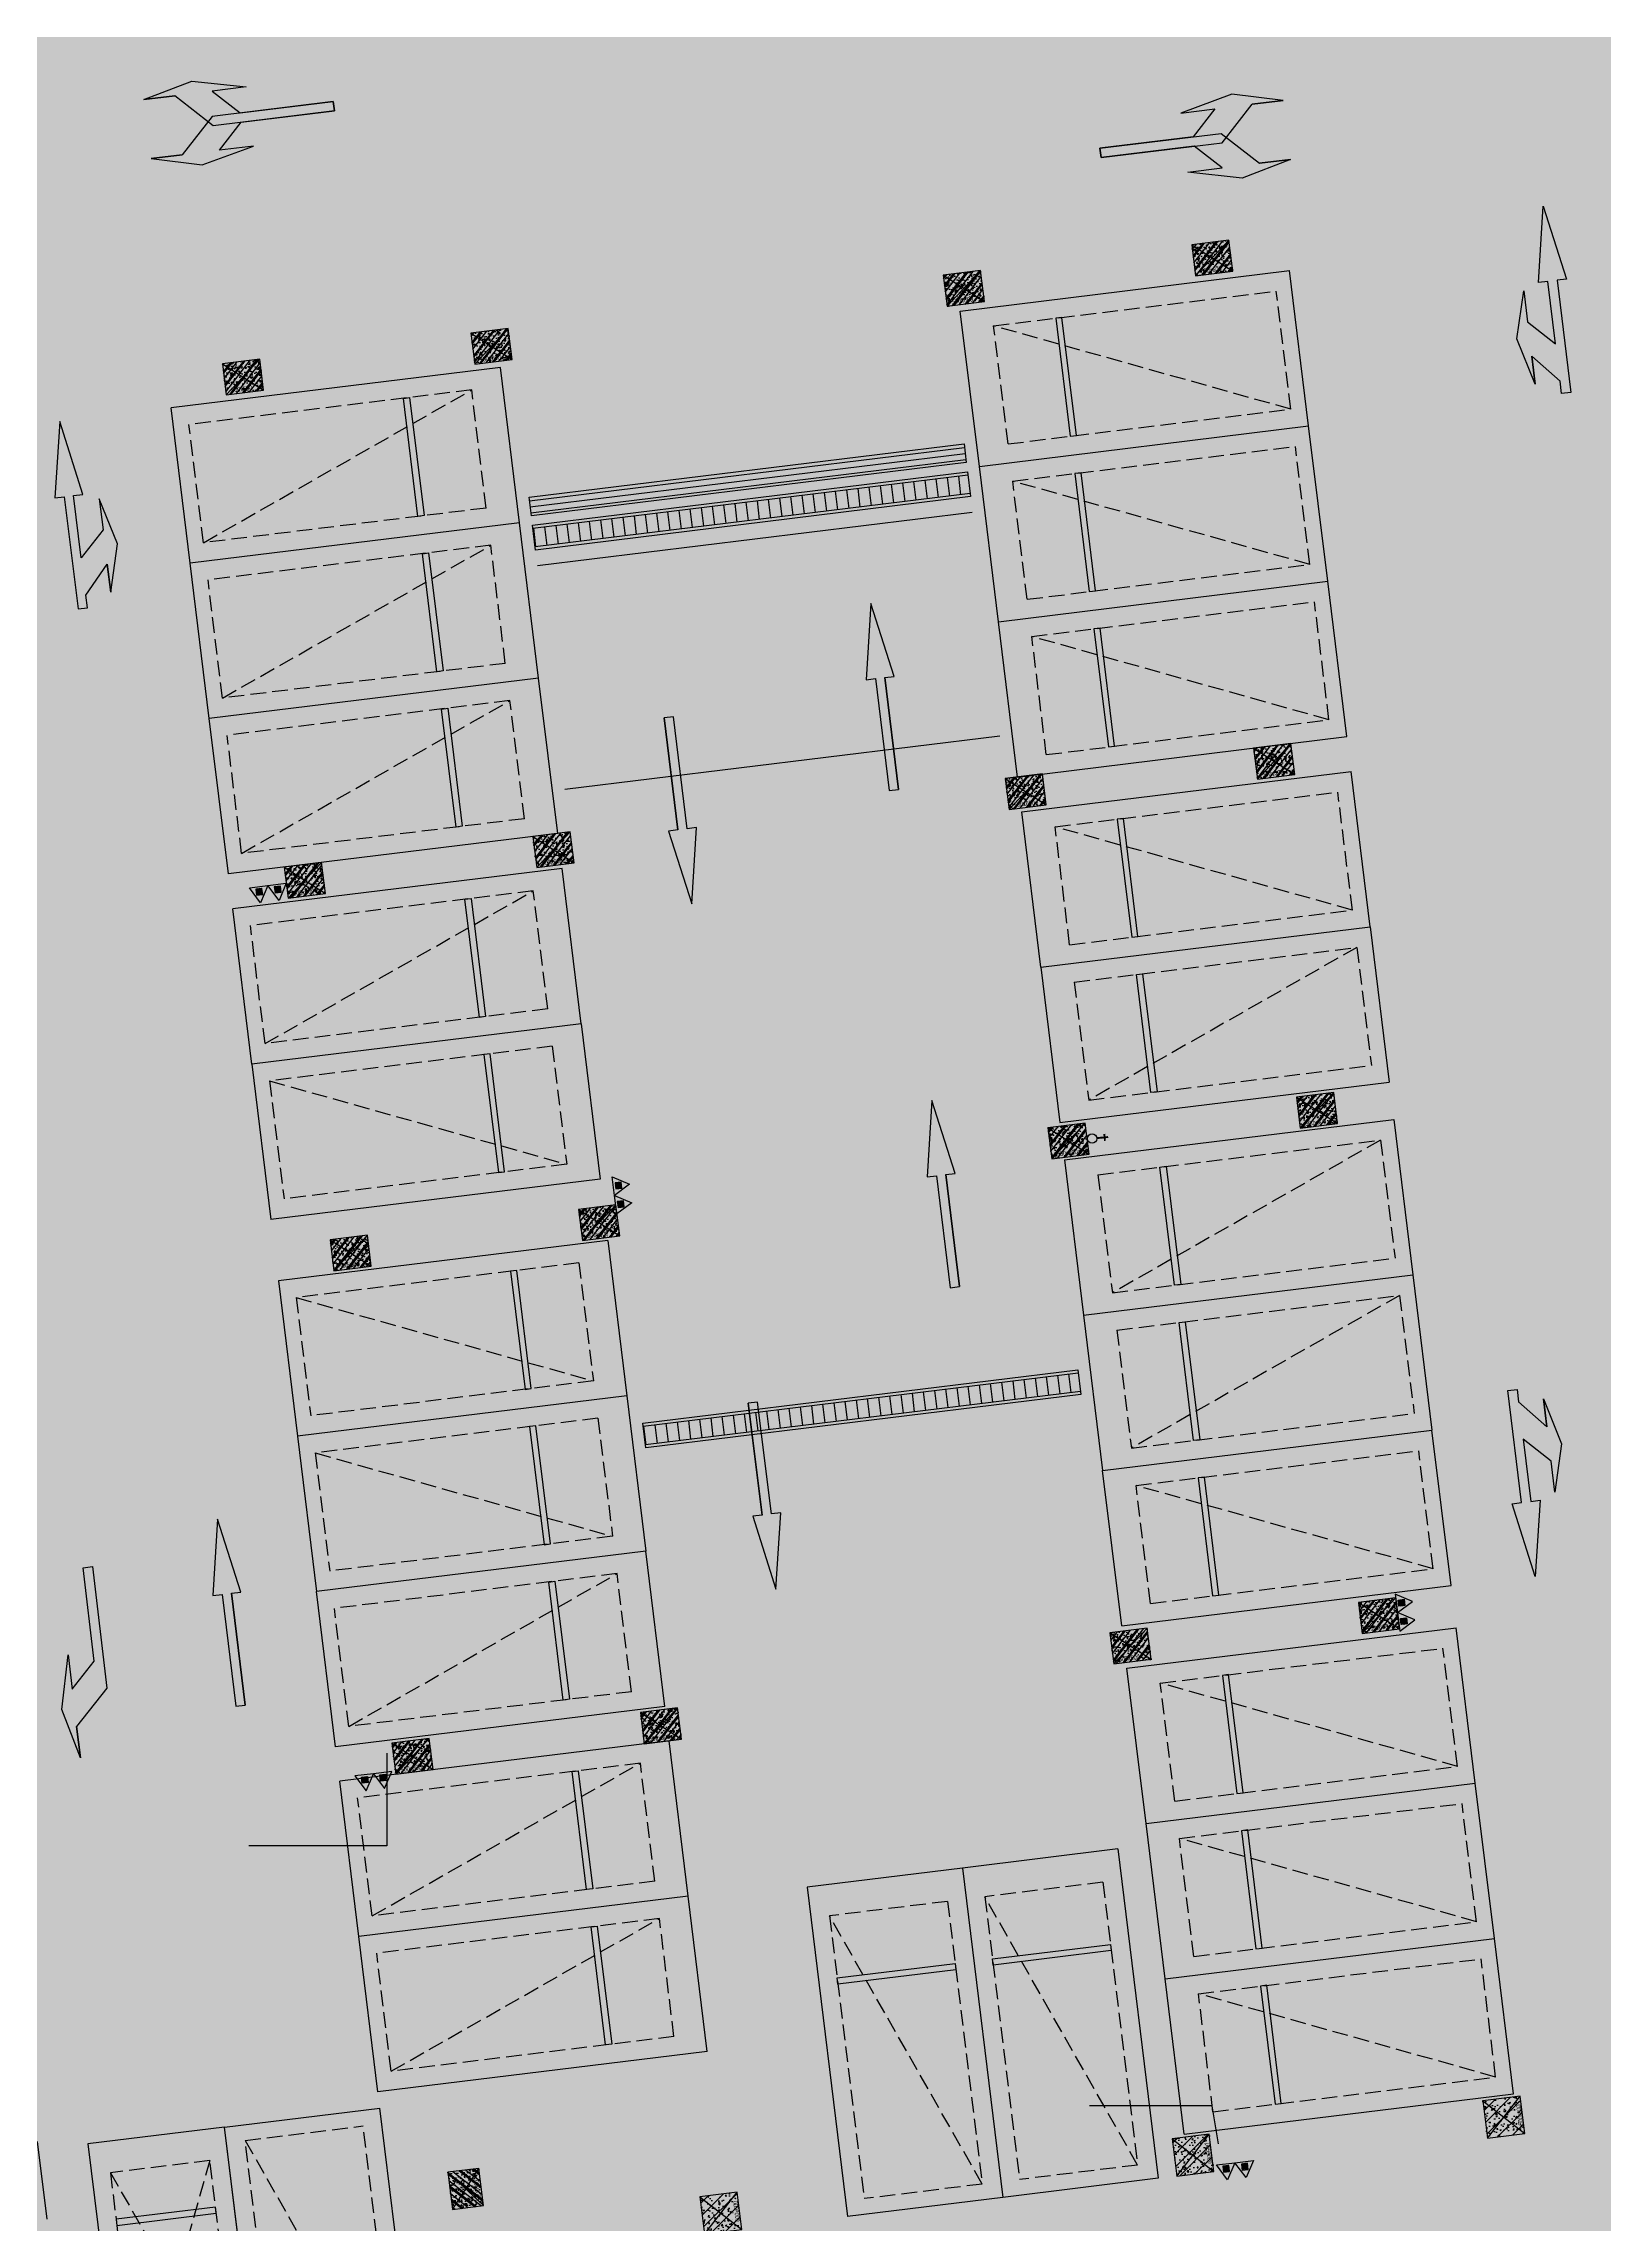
# Model space of a CAD drawing. Extents: x -1338203 to 1886333, y -530034 to 1031844.
# Drawn here: x 806210 to 831142, y 12262 to 47098 of the extents above; entities that cross this region are included whole.
import ezdxf
from ezdxf.enums import TextEntityAlignment as Align

# ---------------------------------------------------------------- set-up
doc = ezdxf.new("R2010")
doc.units = 0
doc.header["$LTSCALE"] = 1000
doc.header["$MEASUREMENT"] = 0
for name, pattern in [('$2$DASH', [0.35, 0.25, -0.1]), ('A-001-平面B2$0$__DASH', [0.35, 0.25, -0.1]), ('DASH', [0.35, 0.25, -0.1])]:
    doc.linetypes.add(name, pattern=pattern)
for name, color, linetype in [('$0$DIM_SYMB', 3, 'Continuous'), ('0P-EQUIP-CW', 7, 'Continuous'), ('0P-PIPE-RW', 122, 'Continuous'), ('A-001-平面参照B1$0$A-001-平面参照B1$0$0A-DETL-HATH', 8, 'Continuous'), ('A-001-平面参照B1$0$A-001-平面参照B1$0$0A-P-FLOR-P&D', 190, 'Continuous'), ('A-001-平面参照B1$0$A-001-平面参照B1$0$0A-SC-CLNG', 134, 'Continuous'), ('A-001-平面参照B1$0$AUDIT_D_220531184525-2', 40, 'Continuous'), ('A-001-车位参照B1$0$A-001-车位参照B1$0$0A-P-PKNG-CAR(B)', 21, 'Continuous'), ('p-a-regular', 5, 'Continuous'), ('S001南区墙柱$0$0S-CW-HATCH', 251, 'Continuous'), ('S001南区墙柱$0$0S-CW-HATCH-UP', 251, 'Continuous'), ('S001南区墙柱$0$S001-墙柱B1_1$0$0S-CC-LINE', 52, 'Continuous'), ('S001南区墙柱$0$S001-墙柱B1_1$0$0S-CW-HATCH-UP', 251, 'Continuous'), ('中心线', 42, 'Continuous'), ('地面指向箭头', 7, 'Continuous'), ('坡道线', 7, 'Continuous'), ('负一层消火栓$0$负一层消火栓$0$0P-DIM-FH', 3, 'Continuous'), ('负一层消火栓$0$负一层消火栓$0$0P-EQUIP-FH', 7, 'Continuous')]:
    doc.layers.add(name, color=color, linetype=linetype)
doc.layers.add('AAD-A-PROOF', color=30, linetype='Continuous', plot=False)
doc.layers.add('S001南区墙柱$0$S001-墙柱B1_1$0$0S-A-TIPS', color=10, linetype='Continuous', plot=False)
doc.layers.add('p-a-mini', color=7, linetype='Continuous', true_color=0x0050ff)
doc.layers.add('p-a-regular-narrow', color=7, linetype='Continuous', true_color=0x9600ff)
doc.layers.add('p-h-walkable', color=7, linetype='Continuous', lineweight=70, true_color=0xf0f0f0)
doc.styles.add('S001南区墙柱$0$S001-墙柱B1_1$0$AAD-S', font='aad-s.shx', dxfattribs={"width": 0.7, "bigfont": 'aad-hztxt.shx'})

# ---------------------------------------------------------------- blocks, each defined once
blk = doc.blocks.new('A-001-平面参照B1')
at = {"layer": 'A-001-平面参照B1$0$A-001-平面参照B1$0$0A-DETL-HATH'}
h = blk.add_hatch(dxfattribs=at)
h.set_pattern_fill('玻璃', color=256, scale=150, angle=97.0005)
h.set_pattern_definition([(97.000496, (-766629.19, -306204.26), (-178.658117, -21.93803), [])])
h.paths.add_polyline_path([(47660, -267534), (54608, -266681), (54644, -266979), (47697, -267832)])
h = blk.add_hatch(dxfattribs=at)
h.set_pattern_fill('玻璃', color=256, scale=150, angle=97.0005)
h.set_pattern_definition([(97.000496, (-764868.05, -320546.52), (-178.658117, -21.93803), [])])
h.paths.add_polyline_path([(49421, -281876), (56369, -281023), (56406, -281321), (49458, -282174)])
at = {"layer": 'A-001-平面参照B1$0$A-001-平面参照B1$0$0A-SC-CLNG', "ltscale": 0.002}
h = blk.add_hatch(dxfattribs=at)
h.set_pattern_fill('LINE', color=256, scale=100, angle=7.0005)
h.set_pattern_definition([(7.000496, (-766438.34, -306281.56), (-11.608873, 94.53992), [])])
h.paths.add_polyline_path([(54583, -266482), (47636, -267336), (47599, -267038), (54547, -266185)])
at = {"layer": 'A-001-平面参照B1$0$A-001-平面参照B1$0$0A-P-FLOR-P&D'}
for points in [[(47654, -267484), (54602, -266631), (54650, -267028), (47703, -267882)], [(47660, -267534), (54608, -266681), (54644, -266979), (47697, -267832)], [(49415, -281827), (56363, -280974), (56412, -281371), (49464, -282224)], [(49421, -281876), (56369, -281023), (56406, -281321), (49458, -282174)]]:
    blk.add_lwpolyline(points, close=True, dxfattribs=at)
at = {"layer": 'A-001-平面参照B1$0$A-001-平面参照B1$0$0A-SC-CLNG', "ltscale": 0.002}
blk.add_lwpolyline([(54583, -266482), (47636, -267336), (47599, -267038), (54547, -266185)], close=True, dxfattribs=at)
at = {"layer": 'A-001-平面参照B1$0$AUDIT_D_220531184525-2'}
for points in [[(47732, -268129), (54680, -267275)], [(48171, -271702), (55119, -270849)]]:
    blk.add_lwpolyline(points, dxfattribs=at)
blk = doc.blocks.new('负一层消火栓$0$负一层消火栓$0$$TwtSys$00000546')
h = blk.add_hatch()
h.set_pattern_fill('ANSI31', color=256, scale=200, style=0)
h.set_pattern_definition([(45, (-38543.802, -6670.83), (-17.67767, 17.67767), [])])
h.paths.add_polyline_path([(-65, 174), (65, 174), (65, 44), (-65, 44)])
for points in [[(0, 344), (-198, 0), (198, 0)], [(-65, 174), (65, 174), (65, 44), (-65, 44)]]:
    blk.add_lwpolyline(points, close=True)
blk = doc.blocks.new('负一层消火栓')
at = {"layer": '负一层消火栓$0$负一层消火栓$0$0P-DIM-FH'}
for p, q in [((45326, -287101, 1600), (45326, -288579, 1600)), ((45326, -288579, 1600), (43123, -288579, 1600)), ((58512, -292735, 800), (56550, -292735, 800)), ((58612, -293338, 800), (58512, -292735, 800))]:
    blk.add_line(p, q, dxfattribs=at)
at = {"layer": '负一层消火栓$0$负一层消火栓$0$0P-EQUIP-FH'}
for p, xscale, yscale, zscale, rotation in [((43279, -273260, 800), -0.7499999999999999, 0.7499999999999999, 0.75, 187.1664172735939), ((43574, -273223, 800), -0.7499999999999999, 0.7499999999999999, 0.75, 187.1664172735939), ((48946, -278043, 800), -0.7499999999999999, 0.75, 0.75, 276.8833159739643), ((48982, -278339, 800), -0.7499999999999999, 0.75, 0.75, 276.8833159739643), ((61454, -284707, 800), 0.7499999999999999, 0.7499999999999999, 0.7499999999999999, 277.166417273614), ((61491, -285002, 800), 0.7499999999999999, 0.7499999999999999, 0.7499999999999999, 277.166417273614), ((44965, -287445, 1600), 0.7500000000000006, 0.7500000000000006, 0.7500000000000006, 186.6699744103359), ((45261, -287410, 1600), 0.7500000000000006, 0.7500000000000006, 0.7500000000000006, 186.6699744103359), ((58726, -293660, 8340), -0.7499999999999993, 0.7499999999999994, 0.75, 186.8393828504569), ((59022, -293624, 8340), -0.7499999999999993, 0.7499999999999994, 0.75, 186.8393828504569)]:
    blk.add_blockref('负一层消火栓$0$负一层消火栓$0$$TwtSys$00000546', p, dxfattribs=dict(at, xscale=xscale, yscale=yscale, zscale=zscale, rotation=rotation))
blk = doc.blocks.new('剖面位置')
at = {"layer": '$0$DIM_SYMB', "linetype": '$2$DASH', "ltscale": 5}
blk.add_lwpolyline([(29891, -167801), (29891, -222090), (30997, -222090), (42410, -315041)], dxfattribs=at)
blk.add_lwpolyline([(29891, -167801), (29891, -222090), (30997, -222090), (42410, -315041)], dxfattribs=at)
blk = doc.blocks.new('$TwtSys$00000320')
at = {"const_width": 20}
for points in [[(0, 0), (0, -121)], [(-37, -83), (37, -83)]]:
    blk.add_lwpolyline(points, dxfattribs=at)
blk = doc.blocks.new('A$Cee0fc4ce')
at = {"layer": '0P-PIPE-RW', "linetype": 'Continuous'}
blk.add_circle((56594, -277282), 75, dxfattribs=at)
at = {"layer": '0P-EQUIP-CW', "xscale": 1.5, "yscale": -1.5, "zscale": 1.5, "rotation": 275.5382979894451}
blk.add_blockref('$TwtSys$00000320', (56669, -277275), dxfattribs=at)
blk = doc.blocks.new('左转或右转')
at = {"layer": '地面指向箭头'}
blk.add_hatch(color=251, dxfattribs=at).paths.add_polyline_path([(3221046, 2451667), (3221247, 2450864), (3221247, 2451366), (3221799, 2451918), (3221799, 2453874), (3221648, 2453874), (3221648, 2452369), (3221247, 2451968), (3221247, 2452519)])
at = {"layer": '地面指向箭头', "color": 251}
blk.add_lwpolyline([(3221247, 2450864), (3221046, 2451667), (3221247, 2452519), (3221247, 2451968), (3221648, 2452369), (3221648, 2453874), (3221799, 2453874), (3221799, 2451918), (3221247, 2451366), (3221247, 2450864), (3221247, 2451366)], dxfattribs=at)
blk = doc.blocks.new('直行右转或左转')
at = {"layer": '地面指向箭头'}
blk.add_hatch(color=251, dxfattribs=at).paths.add_polyline_path([(3219528, 2452519), (3218327, 2452294), (3218327, 2452444), (3217325, 2452444), (3217726, 2452044), (3218227, 2452044), (3217476, 2451843), (3216725, 2452044), (3217175, 2452044), (3216725, 2452444), (3216524, 2452444), (3216524, 2452594), (3218327, 2452594), (3218327, 2452745)])
at = {"layer": '地面指向箭头', "color": 251}
blk.add_lwpolyline([(3216725, 2452044), (3217175, 2452044), (3216725, 2452044), (3217476, 2451843), (3218227, 2452044), (3217726, 2452044), (3217325, 2452444), (3218327, 2452444), (3218327, 2452294), (3219528, 2452519), (3218327, 2452745), (3218327, 2452594), (3216524, 2452594), (3216524, 2452444), (3216725, 2452444), (3217175, 2452044)], dxfattribs=at)
blk = doc.blocks.new('左转加右转')
at = {"layer": '地面指向箭头'}
for points in [[(3220885, 2465747), (3221085, 2466547), (3221085, 2466047), (3221635, 2465497), (3221635, 2463547), (3221485, 2463547), (3221485, 2465047), (3221085, 2465447), (3221085, 2464897)], [(3222235, 2465747), (3222035, 2466547), (3222035, 2466047), (3221485, 2465497), (3221485, 2463547), (3221635, 2463547), (3221635, 2465047), (3222035, 2465447), (3222035, 2464897)]]:
    blk.add_hatch(color=251, dxfattribs=at).paths.add_polyline_path(points)
at = {"layer": '地面指向箭头', "color": 251}
for points in [[(3221085, 2466547), (3220885, 2465747), (3221085, 2464897), (3221085, 2465447), (3221485, 2465047), (3221485, 2463547), (3221635, 2463547), (3221635, 2465497), (3221085, 2466047), (3221085, 2466547), (3221085, 2466047)], [(3222035, 2466547), (3222235, 2465747), (3222035, 2464897), (3222035, 2465447), (3221635, 2465047), (3221635, 2463547), (3221485, 2463547), (3221485, 2465497), (3222035, 2466047), (3222035, 2466547), (3222035, 2466047)]]:
    blk.add_lwpolyline(points, dxfattribs=at)
blk = doc.blocks.new('直行')
at = {"layer": '地面指向箭头'}
blk.add_hatch(color=251, dxfattribs=at).paths.add_polyline_path([(-29241, 4059962), (-29466, 4058762), (-29316, 4058762), (-29316, 4056961), (-29166, 4056961), (-29166, 4058762), (-29016, 4058762)])
at = {"layer": '地面指向箭头', "color": 251}
blk.add_lwpolyline([(-29316, 4058762), (-29316, 4056961), (-29316, 4058762), (-29316, 4058762), (-29466, 4058762), (-29241, 4059962), (-29016, 4058762), (-29166, 4058762), (-29166, 4056961), (-29316, 4056961), (-29316, 4056961)], dxfattribs=at)
blk = doc.blocks.new('A$C9cb663f1')
at = {"layer": '中心线', "color": 251, "const_width": 150}
for points in [[(411466, -315159), (413451, -314915)], [(407496, -315646), (409481, -315402)], [(403134, -316195), (405119, -315952)], [(398641, -316735), (400626, -316491)], [(394671, -317223), (396656, -316979)], [(416381, -319462), (416138, -317477)], [(416869, -323432), (416625, -321447)], [(393542, -326298), (393298, -324313)], [(417356, -327402), (417113, -325417)], [(394029, -330268), (393785, -328283)], [(417844, -331372), (417600, -329387)], [(394517, -334238), (394273, -332253)], [(418331, -335342), (418088, -333357)], [(395004, -338209), (394760, -336223)], [(395492, -342179), (395248, -340194)]]:
    blk.add_lwpolyline(points, dxfattribs=at)
at = {"layer": '坡道线', "color": 251, "const_width": 150}
for points in [[(403911, -314318), (404127, -316074)], [(404128, -316073), (404367, -318024)], [(404607, -319979), (407161, -340775)], [(408296, -321910), (410561, -340357)], [(405041, -323511), (406657, -322615), (408445, -323123)], [(401496, -322745), (403761, -341192)], [(405102, -324007), (406718, -323111), (408506, -323619)], [(401645, -323958), (403429, -324436), (405041, -323511)], [(405163, -324503), (406779, -323607), (408567, -324115)], [(401706, -324454), (403490, -324932), (405102, -324007)], [(401767, -324950), (403551, -325429), (405163, -324503)], [(405529, -327481), (407144, -326585), (408932, -327093)], [(405590, -327977), (407205, -327081), (408993, -327589)], [(402132, -327928), (403917, -328406), (405529, -327481)], [(405650, -328473), (407266, -327578), (409054, -328085)], [(402193, -328424), (403977, -328902), (405590, -327977)], [(402254, -328920), (404038, -329399), (405650, -328473)], [(406016, -331451), (407632, -330555), (409420, -331063)], [(406077, -331947), (407693, -331051), (409481, -331559)], [(402620, -331898), (404404, -332376), (406016, -331451)], [(406138, -332444), (407754, -331548), (409542, -332056)], [(402681, -332394), (404465, -332873), (406077, -331947)], [(402742, -332891), (404526, -333369), (406138, -332444)], [(406873, -338426), (408488, -337531), (410276, -338038)], [(406934, -338923), (408549, -338027), (410337, -338535)], [(403476, -338873), (405261, -339352), (406873, -338426)], [(406994, -339419), (408610, -338523), (410398, -339031)], [(403537, -339370), (405322, -339848), (406934, -338923)], [(403598, -339866), (405382, -340344), (406994, -339419)]]:
    blk.add_lwpolyline(points, dxfattribs=at)
at = {"layer": '地面指向箭头', "color": 251, "linetype": 'Continuous'}
for name, p, xscale, rotation in [('左转加右转', (2449807, 3182682), -1, 97.0158353358874), ('左转加右转', (-1641162, -3814755), -0.999999999999998, 277.0158353358875), ('直行右转或左转', (-1623944, -3811920), -0.9999999999999969, 277.0067587872553), ('直行右转或左转', (2458857, 3155506), -1, 97.00675878725528)]:
    blk.add_blockref(name, p, dxfattribs=dict(at, xscale=xscale, rotation=rotation))
for name, p, rotation in [('直行右转或左转', (3220503, -3217266), 97.00160174162184), ('左转或右转', (-2514231, -3157091), 6.800267353215744)]:
    blk.add_blockref(name, p, dxfattribs=dict(at, rotation=rotation))
at = {"layer": '地面指向箭头', "color": 251, "xscale": -1}
for p, rotation in [((872539, -4356871), 6.999982029857957), ((-61844, 3704858), 186.999982029879), ((873514, -4364812), 6.999982029857957), ((-60500, 3693912), 186.999982029879), ((862104, -4371498), 6.999982029857957)]:
    blk.add_blockref('直行', p, dxfattribs=dict(at, rotation=rotation))
blk = doc.blocks.new('A-001-车位参照B1$0$A-001-车位参照B1$0$A-001-车位参照B1$0$A$C43AE5A3B')
at = {"color": 241}
blk.add_lwpolyline([(2500, 0), (2500, 4300), (300, 4300), (300, 0)], close=True, dxfattribs=at)
at = {"color": 241, "linetype": 'DASH'}
for points in [[(2200, 0), (2200, 3800), (600, 3800), (600, 0), (2200, 0)], [(600, 3800), (2200, 0)], [(2200, 3800), (600, 0)]]:
    blk.add_lwpolyline(points, dxfattribs=at)
at = {"color": 241}
blk.add_lwpolyline([(2200, 3050), (600, 3050), (600, 2950), (2200, 2950), (2200, 3050)], dxfattribs=at)
at = {"layer": 'p-a-mini', "ltscale": 0.002, "const_width": 1000}
blk.add_lwpolyline([(1400, 0), (1400, 3800)], dxfattribs=at)
blk = doc.blocks.new('S001南区墙柱$0$AAD_BLOCK_20230215093950878')
at = {"layer": 'S001南区墙柱$0$0S-CW-HATCH'}
h = blk.add_hatch(color=256, dxfattribs=at)
h.dxf.hatch_style = 1
h.paths.add_polyline_path([(-300, -250), (300, -250), (300, 250), (-300, 250)])
at = {"layer": 'S001南区墙柱$0$0S-CW-HATCH-UP'}
h = blk.add_hatch(dxfattribs=at)
h.set_pattern_fill('钢筋混凝土', color=256, scale=30, pattern_type=2)
h.set_pattern_definition([(45, (-42203.53, -84001.15), (-106.06602, 106.06602), []), (50, (-42203.53, -84001.15), (215.17805, -18.82564), [22.5, -247.5]), (355, (-42203.53, -84001.15), (-41.6254, 225.65764), [18, -198]), (100.4514, (-42185.6, -84002.72), (173.5528, 206.83186), [19.12206, -210.34263]), (46.1842, (-42203.53, -83941.15), (320.1723, -49.6557), [33.75, -371.25]), (96.6356, (-42176.85, -83945.3), (280.3988, 292.2354), [28.6831, -315.5139]), (351.1842, (-42203.53, -83941.15), (280.3986, 292.2356), [27, -297]), (21, (-42173.53, -83956.15), (179.0721, -120.78567), [22.5, -247.5]), (326, (-42173.53, -83956.15), (72.9946, 217.545), [18, -198]), (71.4514, (-42158.6, -83966.21), (252.0668, 96.75915), [19.12206, -210.34263]), (37.5, (-42203.53, -84001.15), (3.647957, 99.868156), [1.5, -195.6, 1.5, -201, 1.5, -198.75]), (7.5, (-42203.53, -84001.15), (78.92086, 118.32351), [1.5, -114.6, 1.5, -191.1, 1.5, -75.75]), (327.5, (-42270.43, -84001.15), (160.14673, -6.76646), [1.5, -75, 1.5, -234, 1.5, -310.5]), (317.5, (-42300.43, -84001.15), (174.95585, 30.0315), [1.5, -97.5, 1.5, -155.4, 1.5, -220.5])])
h.paths.add_polyline_path([(-300, -250), (300, -250), (300, 250), (-300, 250)])
at = {"layer": 'S001南区墙柱$0$S001-墙柱B1_1$0$0S-CW-HATCH-UP', "transparency": 33554661}
h = blk.add_hatch(dxfattribs=at)
h.set_pattern_fill('钢筋混凝土', color=0, scale=30)
h.set_pattern_definition([(45, (48108.52, -15514.205), (-53.03301, 53.03301), []), (50, (48108.52, -15514.2), (215.17805, -18.82564), [22.5, -247.5]), (355, (48108.52, -15514.2), (-41.6254, 225.6576), [18, -198]), (100.4514, (48126.45, -15515.77), (173.5528, 206.8319), [19.1221, -210.3426]), (46.1842, (48108.52, -15454.2), (320.1723, -49.6557), [33.75, -371.25]), (96.6356, (48135.2, -15458.34), (280.3988, 292.2354), [28.683, -315.514]), (351.1842, (48108.52, -15454.2), (280.3986, 292.2356), [27, -297]), (21, (48138.52, -15469.2), (179.0721, -120.78567), [22.5, -247.5]), (326, (48138.52, -15469.2), (72.9946, 217.545), [18, -198]), (71.4514, (48153.44, -15479.27), (252.0668, 96.75915), [19.1221, -210.3426]), (37.5, (48108.52, -15514.205), (3.64796, 99.86816), [0, -195.6, 0, -201, 0, -198.75]), (7.5, (48108.52, -15514.2), (78.92086, 118.32351), [0, -114.6, 0, -191.1, 0, -75.75]), (327.5, (48041.62, -15514.205), (160.14673, -6.76646), [0, -75, 0, -234, 0, -310.5]), (317.5, (48011.62, -15514.2), (174.95585, 30.0315), [0, -97.5, 0, -155.4, 0, -220.5])])
h.paths.add_polyline_path([(-300, -250), (300, -250), (300, 250), (-300, 250)])
at = {"layer": 'S001南区墙柱$0$S001-墙柱B1_1$0$0S-A-TIPS'}
for p, q in [((-300, 250), (300, -250)), ((300, 250), (-300, -250))]:
    blk.add_line(p, q, dxfattribs=at)
at = {"layer": 'S001南区墙柱$0$S001-墙柱B1_1$0$0S-CC-LINE'}
blk.add_lwpolyline([(-300, -250), (300, -250), (300, 250), (-300, 250)], close=True, dxfattribs=at)
at = {"layer": 'S001南区墙柱$0$S001-墙柱B1_1$0$0S-A-TIPS', "style": 'S001南区墙柱$0$S001-墙柱B1_1$0$AAD-S', "width": 0.7}
blk.add_text('500x600', height=75, dxfattribs=at).set_placement((-45, -187), align=Align.MIDDLE_CENTER)
blk = doc.blocks.new('S001南区墙柱$0$AAD_BLOCK_20230215094838514')
at = {"layer": 'S001南区墙柱$0$0S-CW-HATCH'}
h = blk.add_hatch(color=256, dxfattribs=at)
h.dxf.hatch_style = 1
h.paths.add_polyline_path([(670, 75), (595, 670), (0, 595), (75, 0)])
at = {"layer": 'S001南区墙柱$0$0S-CW-HATCH-UP'}
h = blk.add_hatch(dxfattribs=at)
h.set_pattern_fill('钢筋混凝土', color=256, scale=30, pattern_type=2)
h.set_pattern_definition([(45, (-61837.17, -8295.53), (-106.066, 106.066), []), (50, (-61837.17, -8295.53), (215.17805, -18.82564), [22.5, -247.5]), (355, (-61837.17, -8295.53), (-41.6254, 225.65764), [18, -198]), (100.4514, (-61819.24, -8297.1), (173.5528, 206.83186), [19.12206, -210.3426]), (46.1842, (-61837.17, -8235.53), (320.1723, -49.6557), [33.75, -371.25]), (96.6356, (-61810.5, -8239.66), (280.3988, 292.2354), [28.6831, -315.5139]), (351.1842, (-61837.17, -8235.53), (280.3986, 292.2356), [27, -297]), (21, (-61807.17, -8250.53), (179.0721, -120.78567), [22.5, -247.5]), (326, (-61807.17, -8250.53), (72.9946, 217.545), [18, -198]), (71.4514, (-61792.24, -8260.6), (252.0668, 96.75915), [19.12206, -210.3426]), (37.5, (-61837.17, -8295.525), (3.64796, 99.86816), [1.5, -195.6, 1.5, -201, 1.5, -198.75]), (7.5, (-61837.17, -8295.53), (78.92086, 118.32351), [1.5, -114.6, 1.5, -191.1, 1.5, -75.75]), (327.5, (-61904.07, -8295.525), (160.14673, -6.76646), [1.5, -75, 1.5, -234, 1.5, -310.5]), (317.5, (-61934.07, -8295.53), (174.95585, 30.0315), [1.5, -97.5, 1.5, -155.4, 1.5, -220.5])])
h.paths.add_polyline_path([(670, 75), (595, 670), (0, 595), (75, 0)])
at = {"layer": 'S001南区墙柱$0$S001-墙柱B1_1$0$0S-A-TIPS'}
for p, q in [((0, 595), (670, 75)), ((75, 0), (595, 670))]:
    blk.add_line(p, q, dxfattribs=at)
at = {"layer": 'S001南区墙柱$0$S001-墙柱B1_1$0$0S-CC-LINE'}
blk.add_lwpolyline([(670, 75), (595, 670), (0, 595), (75, 0)], close=True, dxfattribs=at)
at = {"layer": 'S001南区墙柱$0$S001-墙柱B1_1$0$0S-A-TIPS', "style": 'S001南区墙柱$0$S001-墙柱B1_1$0$AAD-S', "width": 0.7}
blk.add_text('600x600', height=75, rotation=97.1664, dxfattribs=at).set_placement((589, 368), align=Align.MIDDLE_CENTER)

msp = doc.modelspace()

# ---------------------------------------------------------------- hatches: boundary and pattern name
at = {"layer": 'p-h-walkable', "ltscale": 0.002}
h = msp.add_hatch(color=256, dxfattribs=at)
h.dxf.hatch_style = 1
h.paths.add_polyline_path([(633826.6, 244460.7), (640276.6, 244575.6), (640576.6, 234544.8), (645576.7, 234544.6), (645576.7, 209278.9), (732355.9, 209029), (732355.1, 235229.9), (738506.7, 235229.9), (738506.6, 268838.9), (732734.3, 268838.9), (732734.3, 272898.9), (711963.1, 272898.9), (711963.1, 278984.7), (717256.7, 278984.7), (717256.7, 284049), (733571.6, 284135.6), (733996.6, 290449.1), (739216.6, 290449.1), (739766.6, 284299.1), (754626.6, 284299.1), (755296.6, 290449.1), (760516.6, 290449.1), (760816.6, 283049.1), (760816.3, 275879.2), (775122.6, 275879.2), (776006.6, 274138.9), (776006.6, 259429.1), (778716.6, 259429.1), (778716.6, 238849.1), (783416.6, 238849.1), (783416.6, 237229.1), (782066.6, 237229.1), (782066.6, 234429.1), (779546.6, 234429.1), (779546.6, 237129.1), (773916.6, 237129.1), (773916.6, 243229.1), (764306.6, 243225.6), (764306.6, 236639.1), (760766.6, 236639.1), (760766.6, 234429.1), (758246.6, 234429.1), (758246.6, 238649.1), (762116.6, 238649.1), (762116.6, 243225.6), (748656.6, 243225.6), (748756.3, 207529.1), (800106.6, 207528.9), (800206.7, 201639.7), (812908.2, 202239.1), (812576.6, 180449.3), (744206, 180449.3), (744206, 173439), (728556.7, 173439), (728556.6, 122289.1), (746356.6, 122289.1), (750916.6, 132325.6), (842896.6, 132325.6), (843211.6, 121345.6), (839116.6, 121345.6), (839116.6, 93449.1), (864906.6, 93449.1), (864906.6, 79694), (875856.6, 74929.1), (875856.6, 65749.1), (834560.6, 65749.1), (839142.9, 28436.3), (869465.5, 32160.2), (871163.4, 18334), (873704.3, 18646.1), (877328.9, 5540.2), (761876.2, -8638.5), (761133.2, 2082.3), (764950.9, 5291.5), (763253.1, 19116.3), (799242.7, 23536.1), (793807.6, 65749.1), (750756.6, 65749.1), (751556.6, 81645.6), (636016.6, 81645.6), (636016.6, 96345.6), (629416.6, 96345.6), (629416.6, 118203.2), (622306.6, 118203.2), (622286.6, 139083.2), (644406.6, 137003.2), (644406.6, 129968.2), (656656.6, 129968.2), (656406.6, 138083.2), (712156.6, 138083.2), (711856.6, 184449.1), (581811.6, 184349.1), (581826.6, 197199.1), (585876.6, 197449.1), (585976.6, 209279), (629226.6, 209578.9), (628926.8, 236145.4), (633826.6, 236145.6)])

# ---------------------------------------------------------------- linework, layer by layer
for p, q in [((820852.5, 42825.9), (826113, 43472.2)), ((826417.8, 40990.8), (826113, 43472.2)), ((821157.4, 40344.5), (820852.5, 42825.9)), ((813508, 41923.9), (808247.4, 41278.1)), ((813812.6, 39442.5), (813508, 41923.9)), ((808552.1, 38796.7), (808247.4, 41278.1)), ((821157.3, 40344.5), (826417.7, 40990.8)), ((821157.4, 40344.5), (826417.8, 40990.8)), ((826722.6, 38509.5), (826417.7, 40990.8)), ((821462.1, 37863.2), (821157.3, 40344.5)), ((813812.6, 39442.5), (808552.1, 38796.7)), ((813812.7, 39442.5), (808552.2, 38796.8)), ((814117.3, 36961.2), (813812.7, 39442.5)), ((808856.8, 36315.4), (808552.2, 38796.8)), ((821462, 37863.2), (826722.5, 38509.5)), ((821462.1, 37863.2), (826722.6, 38509.5)), ((827027.3, 36028.1), (826722.5, 38509.5)), ((821766.9, 35381.8), (821462, 37863.2)), ((814117.3, 36961.2), (808856.8, 36315.4)), ((814117.4, 36961.2), (808856.9, 36315.4)), ((814422, 34479.8), (814117.4, 36961.2)), ((809161.5, 33834), (808856.9, 36315.4)), ((821766.9, 35381.8), (827027.3, 36028.1)), ((821835.2, 34823.9), (827095.7, 35470.2)), ((827400.5, 32988.9), (827095.7, 35470.2)), ((822140.1, 32342.6), (821835.2, 34823.9)), ((814422, 34479.8), (809161.5, 33834)), ((814490.7, 33922), (809230.2, 33276.2)), ((814795.3, 31440.6), (814490.7, 33922)), ((809534.8, 30794.8), (809230.2, 33276.2)), ((822139.9, 32343.6), (827400.4, 32989.4)), ((822140.1, 32342.6), (827400.5, 32988.9)), ((827400.4, 32989.4), (827705.1, 30508)), ((822139.9, 32343.6), (822444.6, 29862.2)), ((814795.1, 31441.6), (809534.7, 30795.3)), ((814795.3, 31440.6), (809534.8, 30794.8)), ((814795.1, 31441.6), (815100, 28960.2)), ((809534.7, 30795.3), (809839.5, 28314)), ((822444.6, 29862.2), (827705.1, 30508)), ((822517.9, 29266.2), (827778.4, 29912)), ((827778.4, 29912), (828083, 27430.6)), ((822517.9, 29266.2), (822822.5, 26784.8)), ((815100, 28960.2), (809839.5, 28314)), ((815220.3, 27979.5), (809959.9, 27333.2)), ((815220.3, 27979.5), (815525.2, 25498.2)), ((809959.9, 27333.2), (810264.7, 24851.9)), ((822822.5, 26784.8), (828083, 27430.6)), ((822822.6, 26784.8), (828083.1, 27430.6)), ((828083.1, 27430.6), (828387.8, 24949.3)), ((822822.6, 26784.8), (823127.2, 24303.5)), ((815525.1, 25498.2), (810264.6, 24851.9)), ((815525.2, 25498.2), (810264.7, 24851.9)), ((815525.1, 25498.2), (815829.9, 23016.8)), ((810264.6, 24851.9), (810569.5, 22370.5)), ((823127.2, 24303.5), (828387.8, 24949.3)), ((823127.4, 24302.5), (828387.9, 24948.8)), ((828692.7, 22467.4), (828387.9, 24948.8)), ((823432.3, 21821.1), (823127.4, 24302.5)), ((815829.9, 23016.8), (810569.5, 22370.5)), ((815830, 23015.8), (810569.5, 22370)), ((816134.6, 20534.4), (815830, 23015.8)), ((810874.1, 19888.7), (810569.5, 22370)), ((823432.3, 21821.1), (828692.7, 22467.4)), ((823514.9, 21146.7), (828775.4, 21793)), ((829080.2, 19311.6), (828775.4, 21793)), ((823819.8, 18665.3), (823514.9, 21146.7)), ((816134.6, 20534.4), (810874.1, 19888.7)), ((816202, 19988.7), (810941.5, 19342.9)), ((816506.7, 17507.3), (816202, 19988.7)), ((811246.2, 16861.5), (810941.5, 19342.9)), ((823819.7, 18665.3), (829080.1, 19311.6)), ((823819.8, 18665.3), (829080.2, 19311.6)), ((829385, 16830.3), (829080.1, 19311.6)), ((824124.5, 16184), (823819.7, 18665.3)), ((823367.9, 18259.5), (820886.5, 17954.8)), ((823367.9, 18259.5), (824013.7, 12999)), ((820886.5, 17954.8), (818405.2, 17650.2)), ((820886.5, 17954.8), (821532.3, 12694.3)), ((820886.5, 17954.8), (821532.3, 12694.3)), ((816506.7, 17507.3), (811246.2, 16861.5)), ((816506.8, 17507.3), (811246.3, 16861.5)), ((816811.4, 15026), (816506.8, 17507.3)), ((818405.2, 17650.2), (819050.9, 12389.7)), ((811550.9, 14380.2), (811246.3, 16861.5)), ((824124.4, 16184), (829384.8, 16830.3)), ((824124.5, 16184), (829385, 16830.3)), ((829689.7, 14348.9), (829384.8, 16830.3)), ((824429.3, 13702.6), (824124.4, 16184)), ((816811.4, 15026), (811550.9, 14380.2)), ((824429.3, 13702.6), (829689.7, 14348.9)), ((809101.2, 13815.3), (811582.6, 14120)), ((812228.4, 8859.4), (811582.6, 14120)), ((809747, 8554.8), (809101.2, 13815.3)), ((824013.7, 12999), (821532.3, 12694.3)), ((821532.3, 12694.3), (819050.9, 12389.7))]:
    msp.add_line(p, q)
at = {"linetype": 'A-001-平面B2$0$__DASH'}
for p, q in [((821385.4, 42589.1), (825901.4, 43143.9)), ((826133.1, 41258.1), (825901.4, 43143.9)), ((821617.1, 40703.3), (821385.4, 42589.1)), ((813048.2, 41565.2), (808532.1, 41010.8)), ((813279.7, 39679.4), (813048.2, 41565.2)), ((821617.1, 40703.3), (826133.1, 41258.1)), ((808763.6, 39125), (808532.1, 41010.8)), ((821690.1, 40107.7), (826206.2, 40662.6)), ((826437.9, 38776.7), (826206.2, 40662.6)), ((821921.8, 38221.9), (821690.1, 40107.7)), ((813279.7, 39679.4), (808763.6, 39125)), ((813353, 39083.9), (808836.9, 38529.5)), ((813584.5, 37198), (813353, 39083.9)), ((821921.8, 38221.9), (826437.9, 38776.7)), ((809068.4, 36643.6), (808836.9, 38529.5)), ((821994.9, 37626.4), (826510.9, 38181.2)), ((826742.6, 36295.4), (826510.9, 38181.2)), ((822226.5, 35740.6), (821994.9, 37626.4)), ((813584.5, 37198), (809068.4, 36643.6)), ((813657.7, 36602.5), (809141.6, 36048.1)), ((813889.2, 34716.7), (813657.7, 36602.5)), ((822226.5, 35740.6), (826742.6, 36295.4)), ((809373.1, 34162.2), (809141.6, 36048.1)), ((822368.1, 34587.1), (826884.1, 35142)), ((827115.8, 33256.2), (826884.1, 35142)), ((813889.2, 34716.7), (809373.1, 34162.2)), ((822599.8, 32701.3), (822368.1, 34587.1)), ((814030.9, 33563.3), (809514.8, 33008.9)), ((814262.5, 31677.4), (814030.9, 33563.3)), ((822599.8, 32701.3), (827115.8, 33256.2)), ((809746.4, 31123), (809514.8, 33008.9)), ((822672.8, 32106.8), (827188.9, 32661.2)), ((827188.9, 32661.2), (827420.4, 30775.3)), ((822672.8, 32106.8), (822904.3, 30220.9)), ((814262.5, 31677.4), (809746.4, 31123)), ((814335.4, 31082.8), (809819.4, 30528)), ((814335.4, 31082.8), (814567.1, 29197)), ((822904.3, 30220.9), (827420.4, 30775.3)), ((809819.4, 30528), (810051.1, 28642.2)), ((823050.7, 29029.4), (827566.8, 29583.8)), ((827566.8, 29583.8), (827798.3, 27697.9)), ((814567.1, 29197), (810051.1, 28642.2)), ((823050.7, 29029.4), (823282.2, 27143.5)), ((814760.6, 27620.8), (810244.6, 27066)), ((814760.6, 27620.8), (814992.3, 25735)), ((823282.2, 27143.5), (827798.3, 27697.9)), ((810244.6, 27066), (810476.3, 25180.1)), ((823355.5, 26548), (827871.6, 27102.4)), ((827871.6, 27102.4), (828103.1, 25216.6)), ((823355.5, 26548), (823587, 24662.2)), ((814992.3, 25735), (810476.3, 25180.1)), ((815065.4, 25139.4), (810549.3, 24584.6)), ((815065.4, 25139.4), (815297.1, 23253.6)), ((823587, 24662.2), (828103.1, 25216.6)), ((810549.3, 24584.6), (810781, 22698.8)), ((823660.3, 24065.7), (828176.3, 24620.5)), ((828408, 22734.7), (828176.3, 24620.5)), ((823891.9, 22179.9), (823660.3, 24065.7)), ((815297.1, 23253.6), (810781, 22698.8)), ((815370.3, 22657.1), (810854.2, 22102.7)), ((815601.8, 20771.3), (815370.3, 22657.1)), ((823891.9, 22179.9), (828408, 22734.7)), ((811085.7, 20216.9), (810854.2, 22102.7)), ((824047.8, 20909.9), (828563.8, 21464.7)), ((828795.5, 19578.9), (828563.8, 21464.7)), ((824279.5, 19024.1), (824047.8, 20909.9)), ((815601.8, 20771.3), (811085.7, 20216.9)), ((815742.3, 19630), (811226.2, 19075.6)), ((815973.8, 17744.2), (815742.3, 19630)), ((824279.5, 19024.1), (828795.5, 19578.9)), ((811457.7, 17189.8), (811226.2, 19075.6)), ((824352.5, 18428.5), (828868.6, 18983.4)), ((829100.2, 17097.6), (828868.6, 18983.4)), ((824584.2, 16542.7), (824352.5, 18428.5)), ((815973.8, 17744.2), (811457.7, 17189.8)), ((820649.7, 17422), (818763.8, 17190.5)), ((820649.7, 17422), (821204.1, 12905.9)), ((823131.1, 17726.6), (821245.2, 17495.1)), ((821245.2, 17495.1), (821799.6, 12979)), ((823131.1, 17726.6), (823685.5, 13210.5)), ((816047.1, 17148.6), (811531, 16594.2)), ((816278.6, 15262.8), (816047.1, 17148.6)), ((818763.8, 17190.5), (819318.2, 12674.4)), ((824584.2, 16542.7), (829100.2, 17097.6)), ((811762.5, 14708.4), (811531, 16594.2)), ((824657.2, 15947.2), (829173.3, 16502)), ((829405, 14616.2), (829173.3, 16502)), ((824888.9, 14061.4), (824657.2, 15947.2)), ((816278.6, 15262.8), (811762.5, 14708.4)), ((824888.9, 14061.4), (829405, 14616.2)), ((809429.5, 13603.8), (811315.3, 13835.3)), ((809983.9, 9087.7), (809429.5, 13603.8)), ((811869.7, 9319.2), (811315.3, 13835.3)), ((821204.1, 12905.9), (819318.2, 12674.4)), ((823685.5, 13210.5), (821799.6, 12979))]:
    msp.add_line(p, q, dxfattribs=at)
for points in [[(826133.1, 41258.1), (821385.4, 42589.1)], [(808763.6, 39125), (813048.2, 41565.2)], [(826437.9, 38776.7), (821690.1, 40107.7)], [(809068.4, 36643.6), (813353, 39083.9)], [(826742.6, 36295.4), (821994.9, 37626.4)], [(809373.1, 34162.2), (813657.7, 36602.5)], [(827115.8, 33256.2), (822368.1, 34587.1)], [(809746.4, 31123), (814030.9, 33563.3)], [(827188.9, 32661.2), (822904.3, 30220.9)], [(809819.4, 30528), (814567.1, 29197)], [(827566.8, 29583.8), (823282.2, 27143.5)], [(810244.6, 27066), (814992.3, 25735)], [(827871.6, 27102.4), (823587, 24662.2)], [(810549.3, 24584.6), (815297.1, 23253.6)], [(828408, 22734.7), (823660.3, 24065.7)], [(811085.7, 20216.9), (815370.3, 22657.1)], [(828795.5, 19578.9), (824047.8, 20909.9)], [(811457.7, 17189.8), (815742.3, 19630)], [(829100.2, 17097.6), (824352.5, 18428.5)], [(823685.5, 13210.5), (821245.2, 17495.1)], [(811762.5, 14708.4), (816047.1, 17148.6)], [(821204.1, 12905.9), (818763.8, 17190.5)], [(829405, 14616.2), (824657.2, 15947.2)], [(809429.5, 13603.8), (811869.7, 9319.2)]]:
    msp.add_lwpolyline(points, dxfattribs=at)
for points in [[(822377.9, 42711), (822609.6, 40825.2), (822708.9, 40837.4), (822477.2, 42723.2)], [(812055.7, 41443.4), (812287.2, 39557.5), (812187.9, 39545.3), (811956.4, 41431.2)], [(822682.7, 40229.7), (822914.3, 38343.9), (823013.6, 38356), (822781.9, 40241.9)], [(812360.4, 38962), (812591.9, 37076.2), (812492.7, 37064), (812261.2, 38949.8)], [(822987.4, 37748.3), (823219.1, 35862.5), (823318.3, 35874.7), (823086.6, 37760.5)], [(812665.1, 36480.6), (812896.7, 34594.8), (812797.4, 34582.6), (812565.9, 36468.5)], [(823360.6, 34709.1), (823592.3, 32823.3), (823691.6, 32835.5), (823459.9, 34721.3)], [(813038.4, 33441.4), (813269.9, 31555.6), (813170.6, 31543.4), (812939.1, 33429.2)], [(823896.8, 30342.8), (823665.3, 32228.6), (823764.6, 32240.8), (823996.1, 30354.9)], [(813574.6, 29075.1), (813342.9, 30960.9), (813243.7, 30948.7), (813475.3, 29062.9)], [(824274.8, 27265.4), (824043.3, 29151.2), (824142.5, 29163.4), (824374, 27277.6)], [(813999.8, 25613), (813768.1, 27498.9), (813668.8, 27486.7), (813900.5, 25600.8)], [(824579.5, 24784), (824348, 26669.9), (824447.3, 26682), (824678.8, 24796.2)], [(814304.5, 23131.7), (814072.8, 25017.5), (813973.6, 25005.3), (814205.3, 23119.5)], [(824652.8, 24187.6), (824884.5, 22301.8), (824983.7, 22314), (824752, 24199.8)], [(814377.8, 22535.3), (814609.3, 20649.4), (814510, 20637.3), (814278.5, 22523.1)], [(825040.3, 21031.8), (825272, 19146), (825371.3, 19158.2), (825139.6, 21044)], [(814749.8, 19508.2), (814981.3, 17622.3), (814882, 17610.1), (814650.5, 19496)], [(825345.1, 18550.5), (825576.7, 16664.7), (825676, 16676.9), (825444.3, 18562.7)], [(815054.5, 17026.8), (815286, 15141), (815186.8, 15128.8), (814955.3, 17014.6)], [(821367.1, 16502.6), (823252.9, 16734.1), (823265.1, 16634.8), (821379.2, 16403.3)], [(818885.7, 16198), (820771.5, 16429.5), (820783.7, 16330.2), (818897.9, 16098.7)], [(825649.8, 16069.1), (825881.5, 14183.3), (825980.7, 14195.5), (825749, 16081.3)]]:
    msp.add_lwpolyline(points, close=True)
at = {"layer": 'p-a-regular', "ltscale": 0.002, "const_width": 1000}
for points in [[(821501.2, 41646.2), (826017.3, 42201)], [(813164, 40622.3), (808647.9, 40067.9)], [(822110.7, 36683.5), (826626.7, 37238.3)], [(813773.5, 35659.6), (809257.4, 35105.2)], [(822483.9, 33644.2), (827000, 34199.1)], [(814146.7, 32620.3), (809630.6, 32065.9)], [(814451.3, 30139.9), (809935.2, 29585.1)], [(823166.5, 28086.4), (827682.6, 28640.8)], [(814876.5, 26677.9), (810360.4, 26123.1)], [(823776.1, 23122.8), (828292.1, 23677.6)], [(815486.1, 21714.2), (810970, 21159.8)], [(824163.6, 19967), (828679.7, 20521.8)], [(815858.1, 18687.1), (811342, 18132.7)], [(819706.8, 17306.3), (820261.2, 12790.2)], [(822188.1, 17610.9), (822742.5, 13094.8)], [(816162.8, 16205.7), (811646.7, 15651.3)], [(824773.1, 15004.3), (829289.1, 15559.1)], [(810926.8, 9203.4), (810372.4, 13719.5)]]:
    msp.add_lwpolyline(points, dxfattribs=at)
at = {"layer": 'p-a-regular-narrow', "ltscale": 0.002, "const_width": 1000}
for points in [[(821806, 39164.8), (826322, 39719.7)], [(813468.7, 38140.9), (808952.6, 37586.5)], [(822788.5, 31163.8), (827304.6, 31718.2)], [(823471.2, 25605.1), (827987.3, 26159.5)], [(815181.2, 24196.5), (810665.2, 23641.7)], [(824468.4, 17485.6), (828984.4, 18040.5)]]:
    msp.add_lwpolyline(points, dxfattribs=at)

# ---------------------------------------------------------------- block references
for name, p in [('A-001-平面参照B1', (766365.4, 306889.1)), ('A$Cee0fc4ce', (766365.5, 306889.1)), ('S001南区墙柱$0$AAD_BLOCK_20230215094838514', (829199.6, 13641.1)), ('S001南区墙柱$0$AAD_BLOCK_20230215094838514', (824235.7, 13031.5)), ('S001南区墙柱$0$AAD_BLOCK_20230215094838514', (816692.7, 12104.7))]:
    msp.add_blockref(name, p)
at = {"ltscale": 0.002}
for name, p in [('负一层消火栓', (766365.4, 306889.1)), ('A$C9cb663f1', (412646.2, 361761.3))]:
    msp.add_blockref(name, p, dxfattribs=at)
for p, rotation in [((824878.5, 43674.3), 7.166417273599052), ((820909.1, 43186.8), 7.166417273599052), ((813365, 42260.3), 7.166417273599052), ((809394.9, 41772.8), 7.166417273599052), ((825867.1, 35634.8), 7.166417273599052), ((821897.7, 35147.4), 7.166417273599052), ((814353.6, 34220.9), 7.166417273599052), ((810383.4, 33733.3), 7.166417273599052), ((826551.5, 30056.6), 7.166417273599052), ((822582.8, 29569.2), 7.166417273599052), ((815084.3, 28265.5), 7.166417273599052), ((811114.7, 27778), 7.166417273599052), ((827541.9, 21987.2), 7.166417273599052), ((823572.5, 21499.7), 7.166417273599052), ((816071.6, 20225.9), 7.166417273599052), ((812101.4, 19738.3), 7.166417273599052), ((812951, 12828), 97.16641727359904)]:
    msp.add_blockref('S001南区墙柱$0$AAD_BLOCK_20230215093950878', p, dxfattribs=dict(rotation=rotation))
at = {"layer": 'A-001-车位参照B1$0$A-001-车位参照B1$0$0A-P-PKNG-CAR(B)', "rotation": 6.999996528297404}
msp.add_blockref('A-001-车位参照B1$0$A-001-车位参照B1$0$A-001-车位参照B1$0$A$C43AE5A3B', (807143.6, 9242.7), dxfattribs=at)
at = {"layer": 'AAD-A-PROOF'}
msp.add_blockref('剖面位置', (766365.4, 306889.1), dxfattribs=at)

doc.saveas('drawing.dxf')
